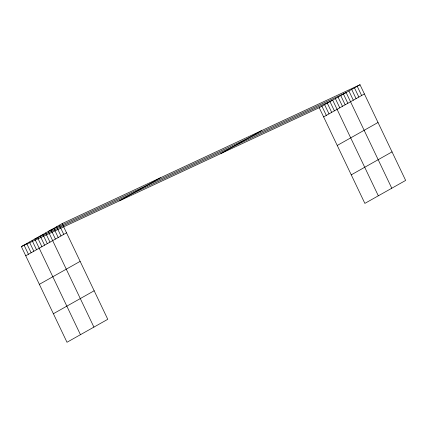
<?xml version="1.0" encoding="UTF-8"?>
<svg xmlns="http://www.w3.org/2000/svg" width="427" height="427" viewBox="0 0 427 427"><rect width="100%" height="100%" fill="white"/><g stroke="black" fill="none" stroke-linecap="round" stroke-linejoin="round"><path stroke-width="0.64" d="M62.134 223.615L107.775 319.3L66.991 342.267L21.35 246.576L62.134 223.615L360.009 84.733L405.65 180.424L364.866 203.385L319.225 107.7L360.009 84.733M119.651 200.743L160.429 177.781M25.748 255.794L66.527 232.827M220.93 153.528L261.708 130.566M323.623 116.918L364.407 93.951M39.359 284.329L80.137 261.367M337.234 145.452L378.018 122.49M53.38 313.728L94.164 290.766M351.256 174.851L392.039 151.889M21.35 246.576L319.225 107.7M357.234 86.297L361.632 95.515M354.463 87.861L358.856 97.073M351.688 89.419L356.086 98.637M348.918 90.983L353.31 100.201M391.783 188.232L346.142 92.542L48.267 231.418L93.908 327.109M343.452 94.057L347.845 103.275M340.757 95.573L345.155 104.791M338.067 97.089L342.465 106.307M335.376 98.605L339.775 107.823M378.327 195.812L332.686 100.121L34.806 238.997L80.452 334.688M329.991 101.637L334.389 110.855M327.301 103.153L331.699 112.37M324.611 104.668L329.009 113.886M321.921 106.184L326.313 115.402M59.358 225.173L63.756 234.391M56.583 226.737L60.981 235.955M53.813 228.296L58.211 237.513M51.037 229.859L55.435 239.077M45.577 232.934L49.97 242.152M42.881 234.45L47.28 243.668M40.191 235.966L44.589 245.183M37.501 237.481L41.894 246.699M32.116 240.513L36.514 249.731M29.426 242.029L33.824 251.247M26.736 243.545L31.128 252.763M24.04 245.061L28.438 254.278"/></g></svg>
